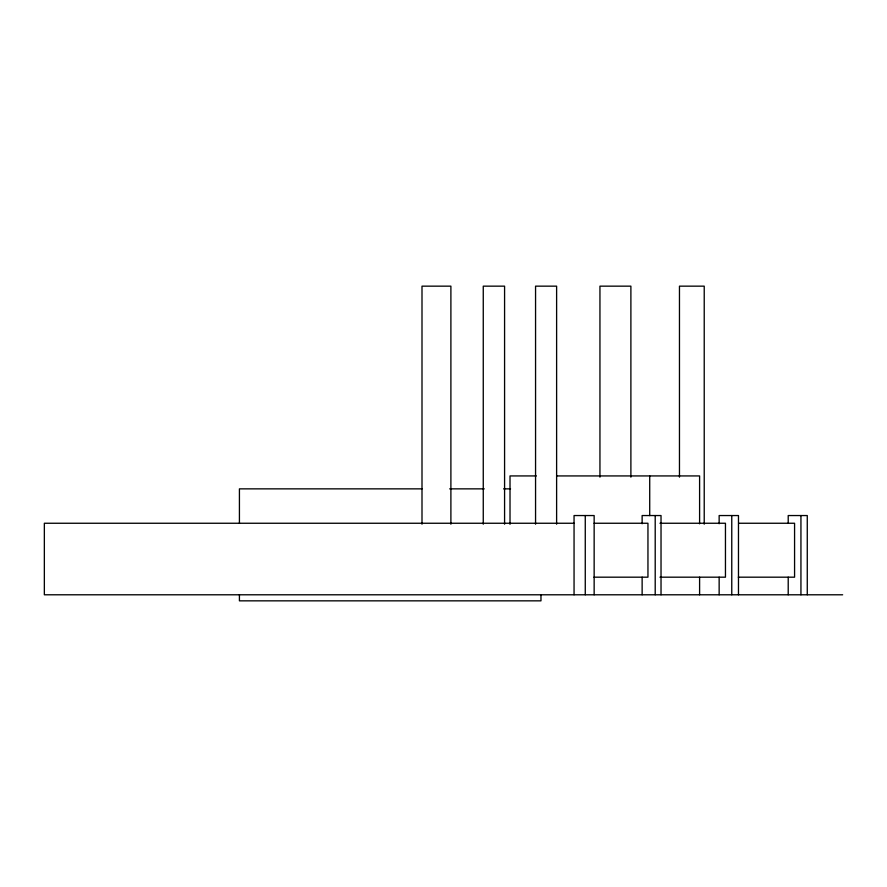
<?xml version="1.0" encoding="UTF-8"?>
<svg xmlns="http://www.w3.org/2000/svg" width="887" height="887" viewBox="0 0 887 887"><rect width="100%" height="100%" fill="white"/><g stroke="black" fill="none" stroke-linecap="round" stroke-linejoin="round"><path stroke-width="1.33" d="M536.336 475.931L510.014 475.931L510.014 524.306M557.036 475.931L699.599 475.931L699.599 523.818M422.012 488.859L239.423 488.859L239.423 523.419M449.676 488.859L484.258 488.859M503.616 488.859L510.535 488.859M574.055 523.252L44.35 523.252L44.35 594.789L842.65 594.789M594.068 523.252L647.953 523.252L647.953 577.182L593.957 577.182M659.95 523.252L725.455 523.252L725.455 577.182L659.95 577.182M738.949 523.252L794.575 523.252L794.575 577.182L738.317 577.182M807.27 594.789L807.27 515.547L788.21 515.547L788.21 523.252M800.939 515.547L800.939 594.789M788.21 577.182L788.21 594.789M738.472 594.789L738.472 515.547L719.146 515.547L719.146 523.762M731.764 515.547L731.764 594.789M719.146 577.182L719.146 594.789M704.223 524.206L704.223 286.157L679.464 286.157L679.464 477.151M699.599 577.182L699.599 594.789M661.026 594.789L661.026 515.547L642.133 515.547L642.133 523.762M655.205 515.547L655.205 594.789M649.716 475.931L649.716 515.613M642.133 577.182L642.133 594.789M630.89 477.151L630.89 286.157L599.945 286.157L599.945 477.151M594.146 594.789L594.146 515.547L574.055 515.547L574.055 594.789M585.265 515.547L585.265 594.789M556.615 524.206L556.615 286.157L535.56 286.157L535.56 524.206M540.97 594.789L540.97 600.843L239.423 600.843L239.423 594.789M504.581 524.206L504.581 286.157L483.26 286.157L483.26 524.206M450.895 524.206L450.895 286.157L422.001 286.157L422.001 524.206"/></g></svg>
